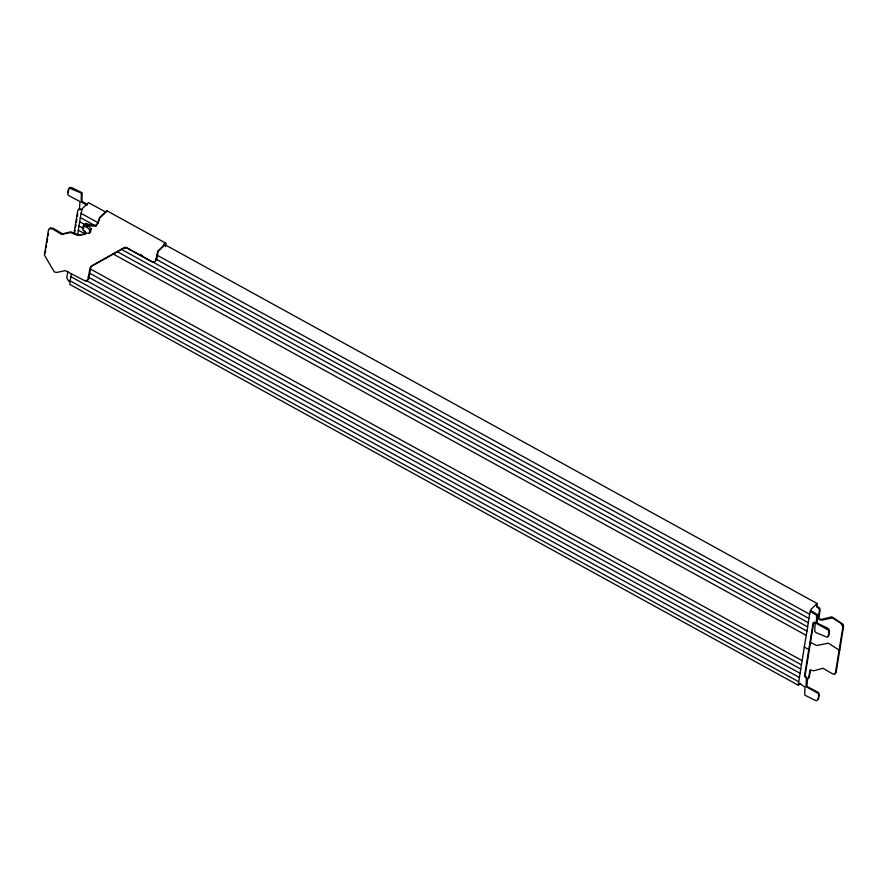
<?xml version="1.0" encoding="UTF-8"?>
<svg xmlns="http://www.w3.org/2000/svg" width="888" height="888" viewBox="0 0 888 888"><rect width="100%" height="100%" fill="white"/><g stroke="black" fill="none" stroke-linecap="round" stroke-linejoin="round"><path stroke-width="1.33" d="M89.255 233.355L89.766 230.192L91.109 228.86L88.145 225.508L84.671 225.319L83.317 226.651L82.806 229.814L85.781 233.167L89.255 233.355L90.598 232.023L91.109 228.86M79.376 209.268L79.987 202.087L79.376 201.243L68.21 195.282L67.666 193.44L68.354 189.222L69.952 187.435L71.873 187.657L82.218 192.874L81.896 201.276L87.579 204.606M83.217 227.95L83.439 225.374L85.925 223.399L92.308 225.419L96.315 225.297L98.379 222.555M45.266 253.102L45.699 250.472M46.12 247.841L46.542 245.21M46.975 242.579L47.608 238.628M48.041 235.997L48.463 233.366M68.243 192.752L68.92 188.534M67.899 271.262L66.8 278.011L68.942 281.474M74.015 233.466L77.733 210.523L79.376 208.813L81.208 209.124M74.67 232.811L75.114 230.114M75.547 227.417L75.991 224.72M76.424 222.022L76.856 219.314M77.3 216.617L77.733 213.919M71.406 273.715L70.796 276.623L799.522 677.566L798.701 681.729L70.119 280.841L70.796 276.623M98.535 221.589L99.634 218.182L106.26 211.844M155.944 260.373L157.742 251.204L165.823 243.201L165.601 246.542M121.501 249.395L807.714 626.95L806.215 635.331L112.843 253.813M816.716 607.048L817.115 603.518L163.814 244.056M808.535 678.099L810.167 670.107L813.763 670.784L822.91 668.287L832.667 673.892L834.431 674.325L835.353 673.27L842.867 626.873L840.869 623.276L832.367 617.87L821.955 620.168L819.091 619.591L818.237 618.203L819.469 610.611L818.98 608.724L817.326 607.137M810.422 669.863L809.19 677.455L807.569 679.198M818.003 699.433L818.681 695.215L818.159 693.373L806.071 686.668L806.371 678.554L804.484 676.09L813.097 622.943L814.474 622.788L815.251 623.72L814.629 630.902L815.85 632.578L827.25 637.295L828.826 635.475L829.503 631.257L828.981 629.403L827.25 627.916L817.793 623.454L817.182 622.61L817.526 614.563L810.777 610.556M828.249 636.163L828.926 631.945L828.415 630.103L816.327 623.398L816.616 615.284L809.956 611.111M85.681 232.046L85.137 233.666L83.805 234.354L78.499 234.832L70.829 231.868L62.449 233.833L53.391 228.427L50.616 227.783L49.106 229.415M98.046 222.699L81.041 213.353L82.551 208.325L88.523 202.631L105.517 211.977M96.148 226.251L80.364 217.571L81.041 213.353M84.538 224.453L79.676 221.789L80.364 217.571M83.849 228.671L78.999 226.007L79.676 221.789M85.603 234.232L78.311 230.225L78.999 226.007M156.332 254.778L809.634 614.241L811.133 609.212L817.115 603.518M155.655 258.996L808.957 618.459L809.634 614.241M125.819 247.175L808.269 622.677L808.957 618.459M807.581 626.895L808.269 622.677M90.532 269.097L802.119 660.639L806.215 635.331M89.843 273.315L801.442 664.857L802.119 660.639M87.945 276.867L800.754 669.075L801.442 664.857M86.058 280.419L800.066 673.293L800.754 669.075M799.389 677.511L800.066 673.293M835.164 673.726L836.085 672.671L843.6 626.273L843.156 624.342L831.867 616.838L821.422 619.369L819.746 618.947L818.891 617.56L820.124 609.967L819.635 608.069L815.672 605.216M83.317 226.651L86.802 226.84L88.145 225.508M809.445 648.873L808.79 649.517L804.106 646.941M800.699 683.294L798.434 685.314L69.841 284.415L70.119 280.841M839.837 649.472L839.116 650.072L828.271 643.167L816.66 645.52L810.711 642.546M124.675 247.408L91.586 265.945L89.91 268.132L88.056 279.531L85.981 281.363L65.213 270.629L56.943 272.405L54.412 272.028L44.4 255.067L48.452 230.07L49.961 228.427L52.736 229.071L61.794 234.488L70.174 232.523L77.844 235.487L84.482 234.31L84.682 230.902M165.823 243.201L106.838 210.745L99.767 217.338L97.724 223.199L95.66 225.952L91.653 226.074L85.27 224.042M86.636 280.708L88.711 278.876L90.92 266.589L124.02 248.063L127.506 248.407L151.426 261.56L154.357 262.071L156.599 259.729L158.119 251.348L165.357 244.666M69.375 188.123L80.741 192.818L81.352 193.651L81.197 201.976L86.924 205.25M78.721 209.457L80.553 209.779M78.311 230.225L77.755 234.488M806.903 631.113L117.172 251.604M798.701 681.729L798.434 685.314M815.373 622.266L813.752 622.299L805.139 675.446L807.558 678.698L806.937 685.88L807.547 686.724L818.736 692.673L819.258 694.527L818.57 698.745L816.993 700.565L815.062 700.321L804.706 695.093L805.005 686.99L798.345 682.817M140.126 254.334L142.513 255.655M89.766 230.192L86.802 226.84M106.838 210.745L107.037 211.566"/></g></svg>
